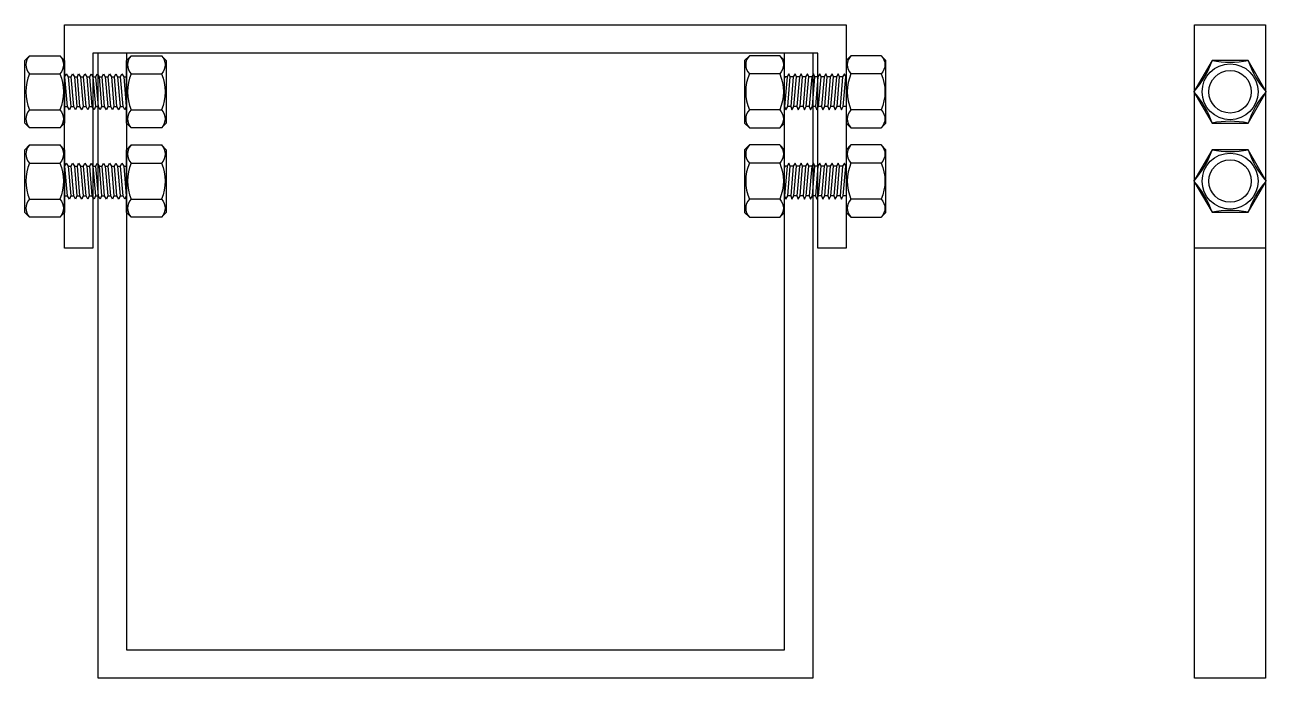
# Model space of a CAD drawing. Header units: millimetres. Extents: x 562 to 11403, y -8308 to -3911.
# Drawn here: x 1976.3 to 2254.2, y -8071.4 to -7925.1 of the extents above; entities that cross this region are included whole.
import ezdxf

# ---------------------------------------------------------------- set-up
doc = ezdxf.new("R2010")
doc.units = ezdxf.units.MM
doc.layers.add('1', color=1, linetype='Continuous')
doc.layers.add('3', color=3, linetype='Continuous')

msp = doc.modelspace()

# ---------------------------------------------------------------- linework, layer by layer
at = {"layer": '1'}
for p, q in [((1986.04, -7936.73), (1986.71, -7936.73)), ((1987.42, -7936.73), (1988.09, -7936.73)), ((1988.8, -7936.73), (1989.47, -7936.73)), ((1990.18, -7936.73), (1990.85, -7936.73)), ((2155.26, -7936.73), (2154.6, -7936.73)), ((2156.65, -7936.73), (2155.98, -7936.73)), ((2158.03, -7936.73), (2157.36, -7936.73)), ((2159.41, -7936.73), (2158.74, -7936.73)), ((1977.39, -7944.09), (1984.17, -7944.09)), ((1986.61, -7943.37), (1987.27, -7943.37)), ((1987.99, -7943.37), (1988.66, -7943.37)), ((1989.37, -7943.37), (1990.04, -7943.37)), ((1990.75, -7943.37), (1991.42, -7943.37)), ((2000.13, -7944.09), (2006.91, -7944.09)), ((2145.32, -7944.09), (2138.54, -7944.09)), ((2154.7, -7943.37), (2154.03, -7943.37)), ((2156.08, -7943.37), (2155.41, -7943.37)), ((2157.46, -7943.37), (2156.79, -7943.37)), ((2158.84, -7943.37), (2158.17, -7943.37)), ((2168.06, -7944.09), (2161.28, -7944.09)), ((1986.04, -7956.73), (1986.71, -7956.73)), ((1987.42, -7956.73), (1988.09, -7956.73)), ((1988.8, -7956.73), (1989.47, -7956.73)), ((1990.18, -7956.73), (1990.85, -7956.73)), ((2155.26, -7956.73), (2154.6, -7956.73)), ((2156.65, -7956.73), (2155.98, -7956.73)), ((2158.03, -7956.73), (2157.36, -7956.73)), ((2159.41, -7956.73), (2158.74, -7956.73)), ((1977.39, -7964.09), (1984.17, -7964.09)), ((1986.61, -7963.37), (1987.27, -7963.37)), ((1987.99, -7963.37), (1988.66, -7963.37)), ((1989.37, -7963.37), (1990.04, -7963.37)), ((1990.75, -7963.37), (1991.42, -7963.37)), ((2000.13, -7964.09), (2006.91, -7964.09)), ((2145.32, -7964.09), (2138.54, -7964.09)), ((2154.7, -7963.37), (2154.03, -7963.37)), ((2156.08, -7963.37), (2155.41, -7963.37)), ((2157.46, -7963.37), (2156.79, -7963.37)), ((2158.84, -7963.37), (2158.17, -7963.37)), ((2168.06, -7964.09), (2161.28, -7964.09))]:
    msp.add_line(p, q, dxfattribs=at)
at = {"layer": '1', "flags": 128}
for points in [[(1985.22, -7947.08), (1984.17, -7948.13), (1977.39, -7948.13), (1976.33, -7947.08), (1976.33, -7933.02), (1977.39, -7931.97), (1984.17, -7931.97), (1985.22, -7933.02)], [(2007.96, -7947.08), (2006.91, -7948.13), (2000.13, -7948.13), (1999.07, -7947.08), (1999.07, -7933.02), (2000.13, -7931.97), (2006.91, -7931.97), (2007.96, -7933.02)], [(2137.48, -7947.08), (2138.54, -7948.13), (2145.32, -7948.13), (2146.37, -7947.08), (2146.37, -7933.02), (2145.32, -7931.97), (2138.54, -7931.97), (2137.48, -7933.02)], [(2160.22, -7947.08), (2161.28, -7948.13), (2168.06, -7948.13), (2169.11, -7947.08), (2169.11, -7933.02), (2168.06, -7931.97), (2161.28, -7931.97), (2160.22, -7933.02)], [(2238.07, -7940.05), (2242.11, -7947.05), (2250.19, -7947.05), (2254.23, -7940.05), (2250.19, -7933.05), (2242.11, -7933.05)], [(1986.04, -7936.73), (1986.61, -7943.37), (1986.31, -7944.09), (1985.89, -7943.37), (1985.32, -7936.73), (1985.62, -7936.01)], [(1987.42, -7936.73), (1987.99, -7943.37), (1987.69, -7944.09), (1987.27, -7943.37), (1986.71, -7936.73), (1987, -7936.01)], [(1988.8, -7936.73), (1989.37, -7943.37), (1989.07, -7944.09), (1988.66, -7943.37), (1988.09, -7936.73), (1988.38, -7936.01)], [(1990.18, -7936.73), (1990.75, -7943.37), (1990.46, -7944.09), (1990.04, -7943.37), (1989.47, -7936.73), (1989.76, -7936.01)], [(1991.56, -7936.73), (1992.13, -7943.37), (1991.84, -7944.09), (1991.42, -7943.37), (1990.85, -7936.73), (1991.15, -7936.01)], [(1992.95, -7936.73), (1993.51, -7943.37), (1993.22, -7944.09), (1992.8, -7943.37), (1992.23, -7936.73), (1992.53, -7936.01)], [(1994.33, -7936.73), (1994.9, -7943.37), (1994.6, -7944.09), (1994.18, -7943.37), (1993.61, -7936.73), (1993.91, -7936.01)], [(1995.71, -7936.73), (1996.28, -7943.37), (1995.98, -7944.09), (1995.56, -7943.37), (1995, -7936.73), (1995.29, -7936.01)], [(1997.09, -7936.73), (1997.66, -7943.37), (1997.36, -7944.09), (1996.95, -7943.37), (1996.38, -7936.73), (1996.67, -7936.01)], [(1998.47, -7936.73), (1999.04, -7943.37), (1998.75, -7944.09), (1998.33, -7943.37), (1997.76, -7936.73), (1998.06, -7936.01)], [(2146.97, -7936.73), (2146.41, -7943.37), (2146.7, -7944.09), (2147.12, -7943.37), (2147.69, -7936.73), (2147.39, -7936.01)], [(2148.35, -7936.73), (2147.79, -7943.37), (2148.08, -7944.09), (2148.5, -7943.37), (2149.07, -7936.73), (2148.77, -7936.01)], [(2149.74, -7936.73), (2149.17, -7943.37), (2149.46, -7944.09), (2149.88, -7943.37), (2150.45, -7936.73), (2150.16, -7936.01)], [(2151.12, -7936.73), (2150.55, -7943.37), (2150.85, -7944.09), (2151.26, -7943.37), (2151.83, -7936.73), (2151.54, -7936.01)], [(2152.5, -7936.73), (2151.93, -7943.37), (2152.23, -7944.09), (2152.65, -7943.37), (2153.21, -7936.73), (2152.92, -7936.01)], [(2153.88, -7936.73), (2153.31, -7943.37), (2153.61, -7944.09), (2154.03, -7943.37), (2154.6, -7936.73), (2154.3, -7936.01)], [(2155.26, -7936.73), (2154.7, -7943.37), (2154.99, -7944.09), (2155.41, -7943.37), (2155.98, -7936.73), (2155.68, -7936.01)], [(2156.65, -7936.73), (2156.08, -7943.37), (2156.37, -7944.09), (2156.79, -7943.37), (2157.36, -7936.73), (2157.06, -7936.01)], [(2158.03, -7936.73), (2157.46, -7943.37), (2157.75, -7944.09), (2158.17, -7943.37), (2158.74, -7936.73), (2158.45, -7936.01)], [(2159.41, -7936.73), (2158.84, -7943.37), (2159.14, -7944.09), (2159.56, -7943.37), (2160.12, -7936.73), (2159.83, -7936.01)], [(1985.22, -7967.08), (1984.17, -7968.13), (1977.39, -7968.13), (1976.33, -7967.08), (1976.33, -7953.02), (1977.39, -7951.97), (1984.17, -7951.97), (1985.22, -7953.02)], [(2007.96, -7967.08), (2006.91, -7968.13), (2000.13, -7968.13), (1999.07, -7967.08), (1999.07, -7953.02), (2000.13, -7951.97), (2006.91, -7951.97), (2007.96, -7953.02)], [(2137.48, -7967.08), (2138.54, -7968.13), (2145.32, -7968.13), (2146.37, -7967.08), (2146.37, -7953.02), (2145.32, -7951.97), (2138.54, -7951.97), (2137.48, -7953.02)], [(2160.22, -7967.08), (2161.28, -7968.13), (2168.06, -7968.13), (2169.11, -7967.08), (2169.11, -7953.02), (2168.06, -7951.97), (2161.28, -7951.97), (2160.22, -7953.02)], [(2238.07, -7960.05), (2242.11, -7967.05), (2250.19, -7967.05), (2254.23, -7960.05), (2250.19, -7953.05), (2242.11, -7953.05)], [(1986.04, -7956.73), (1986.61, -7963.37), (1986.31, -7964.09), (1985.89, -7963.37), (1985.32, -7956.73), (1985.62, -7956.01)], [(1987.42, -7956.73), (1987.99, -7963.37), (1987.69, -7964.09), (1987.27, -7963.37), (1986.71, -7956.73), (1987, -7956.01)], [(1988.8, -7956.73), (1989.37, -7963.37), (1989.07, -7964.09), (1988.66, -7963.37), (1988.09, -7956.73), (1988.38, -7956.01)], [(1990.18, -7956.73), (1990.75, -7963.37), (1990.46, -7964.09), (1990.04, -7963.37), (1989.47, -7956.73), (1989.76, -7956.01)], [(1991.56, -7956.73), (1992.13, -7963.37), (1991.84, -7964.09), (1991.42, -7963.37), (1990.85, -7956.73), (1991.15, -7956.01)], [(1992.95, -7956.73), (1993.51, -7963.37), (1993.22, -7964.09), (1992.8, -7963.37), (1992.23, -7956.73), (1992.53, -7956.01)], [(1994.33, -7956.73), (1994.9, -7963.37), (1994.6, -7964.09), (1994.18, -7963.37), (1993.61, -7956.73), (1993.91, -7956.01)], [(1995.71, -7956.73), (1996.28, -7963.37), (1995.98, -7964.09), (1995.56, -7963.37), (1995, -7956.73), (1995.29, -7956.01)], [(1997.09, -7956.73), (1997.66, -7963.37), (1997.36, -7964.09), (1996.95, -7963.37), (1996.38, -7956.73), (1996.67, -7956.01)], [(1998.47, -7956.73), (1999.04, -7963.37), (1998.75, -7964.09), (1998.33, -7963.37), (1997.76, -7956.73), (1998.06, -7956.01)], [(2146.97, -7956.73), (2146.41, -7963.37), (2146.7, -7964.09), (2147.12, -7963.37), (2147.69, -7956.73), (2147.39, -7956.01)], [(2148.35, -7956.73), (2147.79, -7963.37), (2148.08, -7964.09), (2148.5, -7963.37), (2149.07, -7956.73), (2148.77, -7956.01)], [(2149.74, -7956.73), (2149.17, -7963.37), (2149.46, -7964.09), (2149.88, -7963.37), (2150.45, -7956.73), (2150.16, -7956.01)], [(2151.12, -7956.73), (2150.55, -7963.37), (2150.85, -7964.09), (2151.26, -7963.37), (2151.83, -7956.73), (2151.54, -7956.01)], [(2152.5, -7956.73), (2151.93, -7963.37), (2152.23, -7964.09), (2152.65, -7963.37), (2153.21, -7956.73), (2152.92, -7956.01)], [(2153.88, -7956.73), (2153.31, -7963.37), (2153.61, -7964.09), (2154.03, -7963.37), (2154.6, -7956.73), (2154.3, -7956.01)], [(2155.26, -7956.73), (2154.7, -7963.37), (2154.99, -7964.09), (2155.41, -7963.37), (2155.98, -7956.73), (2155.68, -7956.01)], [(2156.65, -7956.73), (2156.08, -7963.37), (2156.37, -7964.09), (2156.79, -7963.37), (2157.36, -7956.73), (2157.06, -7956.01)], [(2158.03, -7956.73), (2157.46, -7963.37), (2157.75, -7964.09), (2158.17, -7963.37), (2158.74, -7956.73), (2158.45, -7956.01)], [(2159.41, -7956.73), (2158.84, -7963.37), (2159.14, -7964.09), (2159.56, -7963.37), (2160.12, -7956.73), (2159.83, -7956.01)]]:
    msp.add_lwpolyline(points, close=True, dxfattribs=at)
for points in [[(1977.39, -7931.97, 0.406637), (1977.39, -7936.01, 0.203332), (1977.39, -7944.09, 0.406637), (1977.39, -7948.13)], [(1984.17, -7931.97, -0.406637), (1984.17, -7936.01, -0.203332), (1984.17, -7944.09, -0.406637), (1984.17, -7948.13)], [(2000.13, -7931.97, 0.406637), (2000.13, -7936.01, 0.203332), (2000.13, -7944.09, 0.406637), (2000.13, -7948.13)], [(2006.91, -7931.97, -0.406637), (2006.91, -7936.01, -0.203332), (2006.91, -7944.09, -0.406637), (2006.91, -7948.13)], [(2138.54, -7931.97, 0.406637), (2138.54, -7936.01, 0.203332), (2138.54, -7944.09, 0.406637), (2138.54, -7948.13)], [(2145.32, -7931.97, -0.406637), (2145.32, -7936.01, -0.203332), (2145.32, -7944.09, -0.406637), (2145.32, -7948.13)], [(2161.28, -7931.97, 0.406637), (2161.28, -7936.01, 0.203332), (2161.28, -7944.09, 0.406637), (2161.28, -7948.13)], [(2168.06, -7931.97, -0.406637), (2168.06, -7936.01, -0.203332), (2168.06, -7944.09, -0.406637), (2168.06, -7948.13)], [(1977.39, -7951.97, 0.406637), (1977.39, -7956.01, 0.203332), (1977.39, -7964.09, 0.406637), (1977.39, -7968.13)], [(1984.17, -7951.97, -0.406637), (1984.17, -7956.01, -0.203332), (1984.17, -7964.09, -0.406637), (1984.17, -7968.13)], [(2000.13, -7951.97, 0.406637), (2000.13, -7956.01, 0.203332), (2000.13, -7964.09, 0.406637), (2000.13, -7968.13)], [(2006.91, -7951.97, -0.406637), (2006.91, -7956.01, -0.203332), (2006.91, -7964.09, -0.406637), (2006.91, -7968.13)], [(2138.54, -7951.97, 0.406637), (2138.54, -7956.01, 0.203332), (2138.54, -7964.09, 0.406637), (2138.54, -7968.13)], [(2145.32, -7951.97, -0.406637), (2145.32, -7956.01, -0.203332), (2145.32, -7964.09, -0.406637), (2145.32, -7968.13)], [(2161.28, -7951.97, 0.406637), (2161.28, -7956.01, 0.203332), (2161.28, -7964.09, 0.406637), (2161.28, -7968.13)], [(2168.06, -7951.97, -0.406637), (2168.06, -7956.01, -0.203332), (2168.06, -7964.09, -0.406637), (2168.06, -7968.13)]]:
    msp.add_lwpolyline(points, format="xyb", dxfattribs=at)
for points in [[(2254.23, -7940.05, 0.099848), (2250.19, -7947.05, 0.099848), (2242.11, -7947.05, 0.099848), (2238.07, -7940.05, 0.099848), (2242.11, -7933.05, 0.099848), (2250.19, -7933.05, 0.099848)], [(2254.23, -7960.05, 0.099848), (2250.19, -7967.05, 0.099848), (2242.11, -7967.05, 0.099848), (2238.07, -7960.05, 0.099848), (2242.11, -7953.05, 0.099848), (2250.19, -7953.05, 0.099848)]]:
    msp.add_lwpolyline(points, format="xyb", close=True, dxfattribs=at)
for points in [[(1977.39, -7936.01), (1984.17, -7936.01)], [(1985.22, -7936.73), (1985.32, -7936.73)], [(1991.56, -7936.73), (1992.23, -7936.73)], [(1992.95, -7936.73), (1993.61, -7936.73)], [(1994.33, -7936.73), (1995, -7936.73)], [(1995.71, -7936.73), (1996.38, -7936.73)], [(1997.09, -7936.73), (1997.76, -7936.73)], [(1998.39, -7936.73), (1998.9, -7936.73), (1999.07, -7936.91)], [(2000.13, -7936.01), (2006.91, -7936.01)], [(2145.32, -7936.01), (2138.54, -7936.01)], [(2147.05, -7936.73), (2146.55, -7936.73), (2146.37, -7936.91)], [(2148.35, -7936.73), (2147.69, -7936.73)], [(2149.74, -7936.73), (2149.07, -7936.73)], [(2151.12, -7936.73), (2150.45, -7936.73)], [(2152.5, -7936.73), (2151.83, -7936.73)], [(2153.88, -7936.73), (2153.21, -7936.73)], [(2160.22, -7936.73), (2160.12, -7936.73)], [(2168.06, -7936.01), (2161.28, -7936.01)], [(1985.22, -7943.37), (1985.89, -7943.37)], [(1992.13, -7943.37), (1992.8, -7943.37)], [(1993.51, -7943.37), (1994.18, -7943.37)], [(1994.9, -7943.37), (1995.56, -7943.37)], [(1996.28, -7943.37), (1996.95, -7943.37)], [(1997.66, -7943.37), (1998.33, -7943.37)], [(1999.07, -7943.19), (1999.03, -7943.23)], [(2146.37, -7943.19), (2146.42, -7943.23)], [(2147.79, -7943.37), (2147.12, -7943.37)], [(2149.17, -7943.37), (2148.5, -7943.37)], [(2150.55, -7943.37), (2149.88, -7943.37)], [(2151.93, -7943.37), (2151.26, -7943.37)], [(2153.31, -7943.37), (2152.65, -7943.37)], [(2160.22, -7943.37), (2159.56, -7943.37)], [(1977.39, -7956.01), (1984.17, -7956.01)], [(2000.13, -7956.01), (2006.91, -7956.01)], [(2145.32, -7956.01), (2138.54, -7956.01)], [(2168.06, -7956.01), (2161.28, -7956.01)], [(1985.22, -7956.73), (1985.32, -7956.73)], [(1991.56, -7956.73), (1992.23, -7956.73)], [(1992.95, -7956.73), (1993.61, -7956.73)], [(1994.33, -7956.73), (1995, -7956.73)], [(1995.71, -7956.73), (1996.38, -7956.73)], [(1997.09, -7956.73), (1997.76, -7956.73)], [(1998.39, -7956.73), (1998.9, -7956.73), (1999.07, -7956.91)], [(2147.05, -7956.73), (2146.55, -7956.73), (2146.37, -7956.91)], [(2148.35, -7956.73), (2147.69, -7956.73)], [(2149.74, -7956.73), (2149.07, -7956.73)], [(2151.12, -7956.73), (2150.45, -7956.73)], [(2152.5, -7956.73), (2151.83, -7956.73)], [(2153.88, -7956.73), (2153.21, -7956.73)], [(2160.22, -7956.73), (2160.12, -7956.73)], [(1985.22, -7963.37), (1985.89, -7963.37)], [(1992.13, -7963.37), (1992.8, -7963.37)], [(1993.51, -7963.37), (1994.18, -7963.37)], [(1994.9, -7963.37), (1995.56, -7963.37)], [(1996.28, -7963.37), (1996.95, -7963.37)], [(1997.66, -7963.37), (1998.33, -7963.37)], [(1999.07, -7963.19), (1999.03, -7963.23)], [(2146.37, -7963.19), (2146.42, -7963.23)], [(2147.79, -7963.37), (2147.12, -7963.37)], [(2149.17, -7963.37), (2148.5, -7963.37)], [(2150.55, -7963.37), (2149.88, -7963.37)], [(2151.93, -7963.37), (2151.26, -7963.37)], [(2153.31, -7963.37), (2152.65, -7963.37)], [(2160.22, -7963.37), (2159.56, -7963.37)]]:
    msp.add_lwpolyline(points, dxfattribs=at)
at = {"layer": '1'}
for centre, radius in [((2246.15, -7940.05), 6.26), ((2246.15, -7940.05), 4.76), ((2246.15, -7960.05), 6.26), ((2246.15, -7960.05), 4.76)]:
    msp.add_circle(centre, radius, dxfattribs=at)
at = {"layer": '3'}
msp.add_line((2254.09, -7975.05), (2238.21, -7975.05), dxfattribs=at)
at = {"layer": '3', "flags": 128}
for points in [[(2153.87, -7975.05), (2153.87, -7931.4), (1991.57, -7931.4), (1991.57, -7975.05), (1985.22, -7975.05), (1985.22, -7925.05), (2160.22, -7925.05), (2160.22, -7975.05)], [(2254.09, -8071.4), (2238.21, -8071.4), (2238.21, -7925.05), (2254.09, -7925.05)]]:
    msp.add_lwpolyline(points, close=True, dxfattribs=at)
for points in [[(2152.72, -7931.4), (2152.72, -8071.4), (1992.72, -8071.4), (1992.72, -7931.4)], [(1999.07, -7931.4), (1999.07, -8065.05), (2146.37, -8065.05), (2146.37, -7931.4)]]:
    msp.add_lwpolyline(points, dxfattribs=at)

doc.saveas('drawing.dxf')
